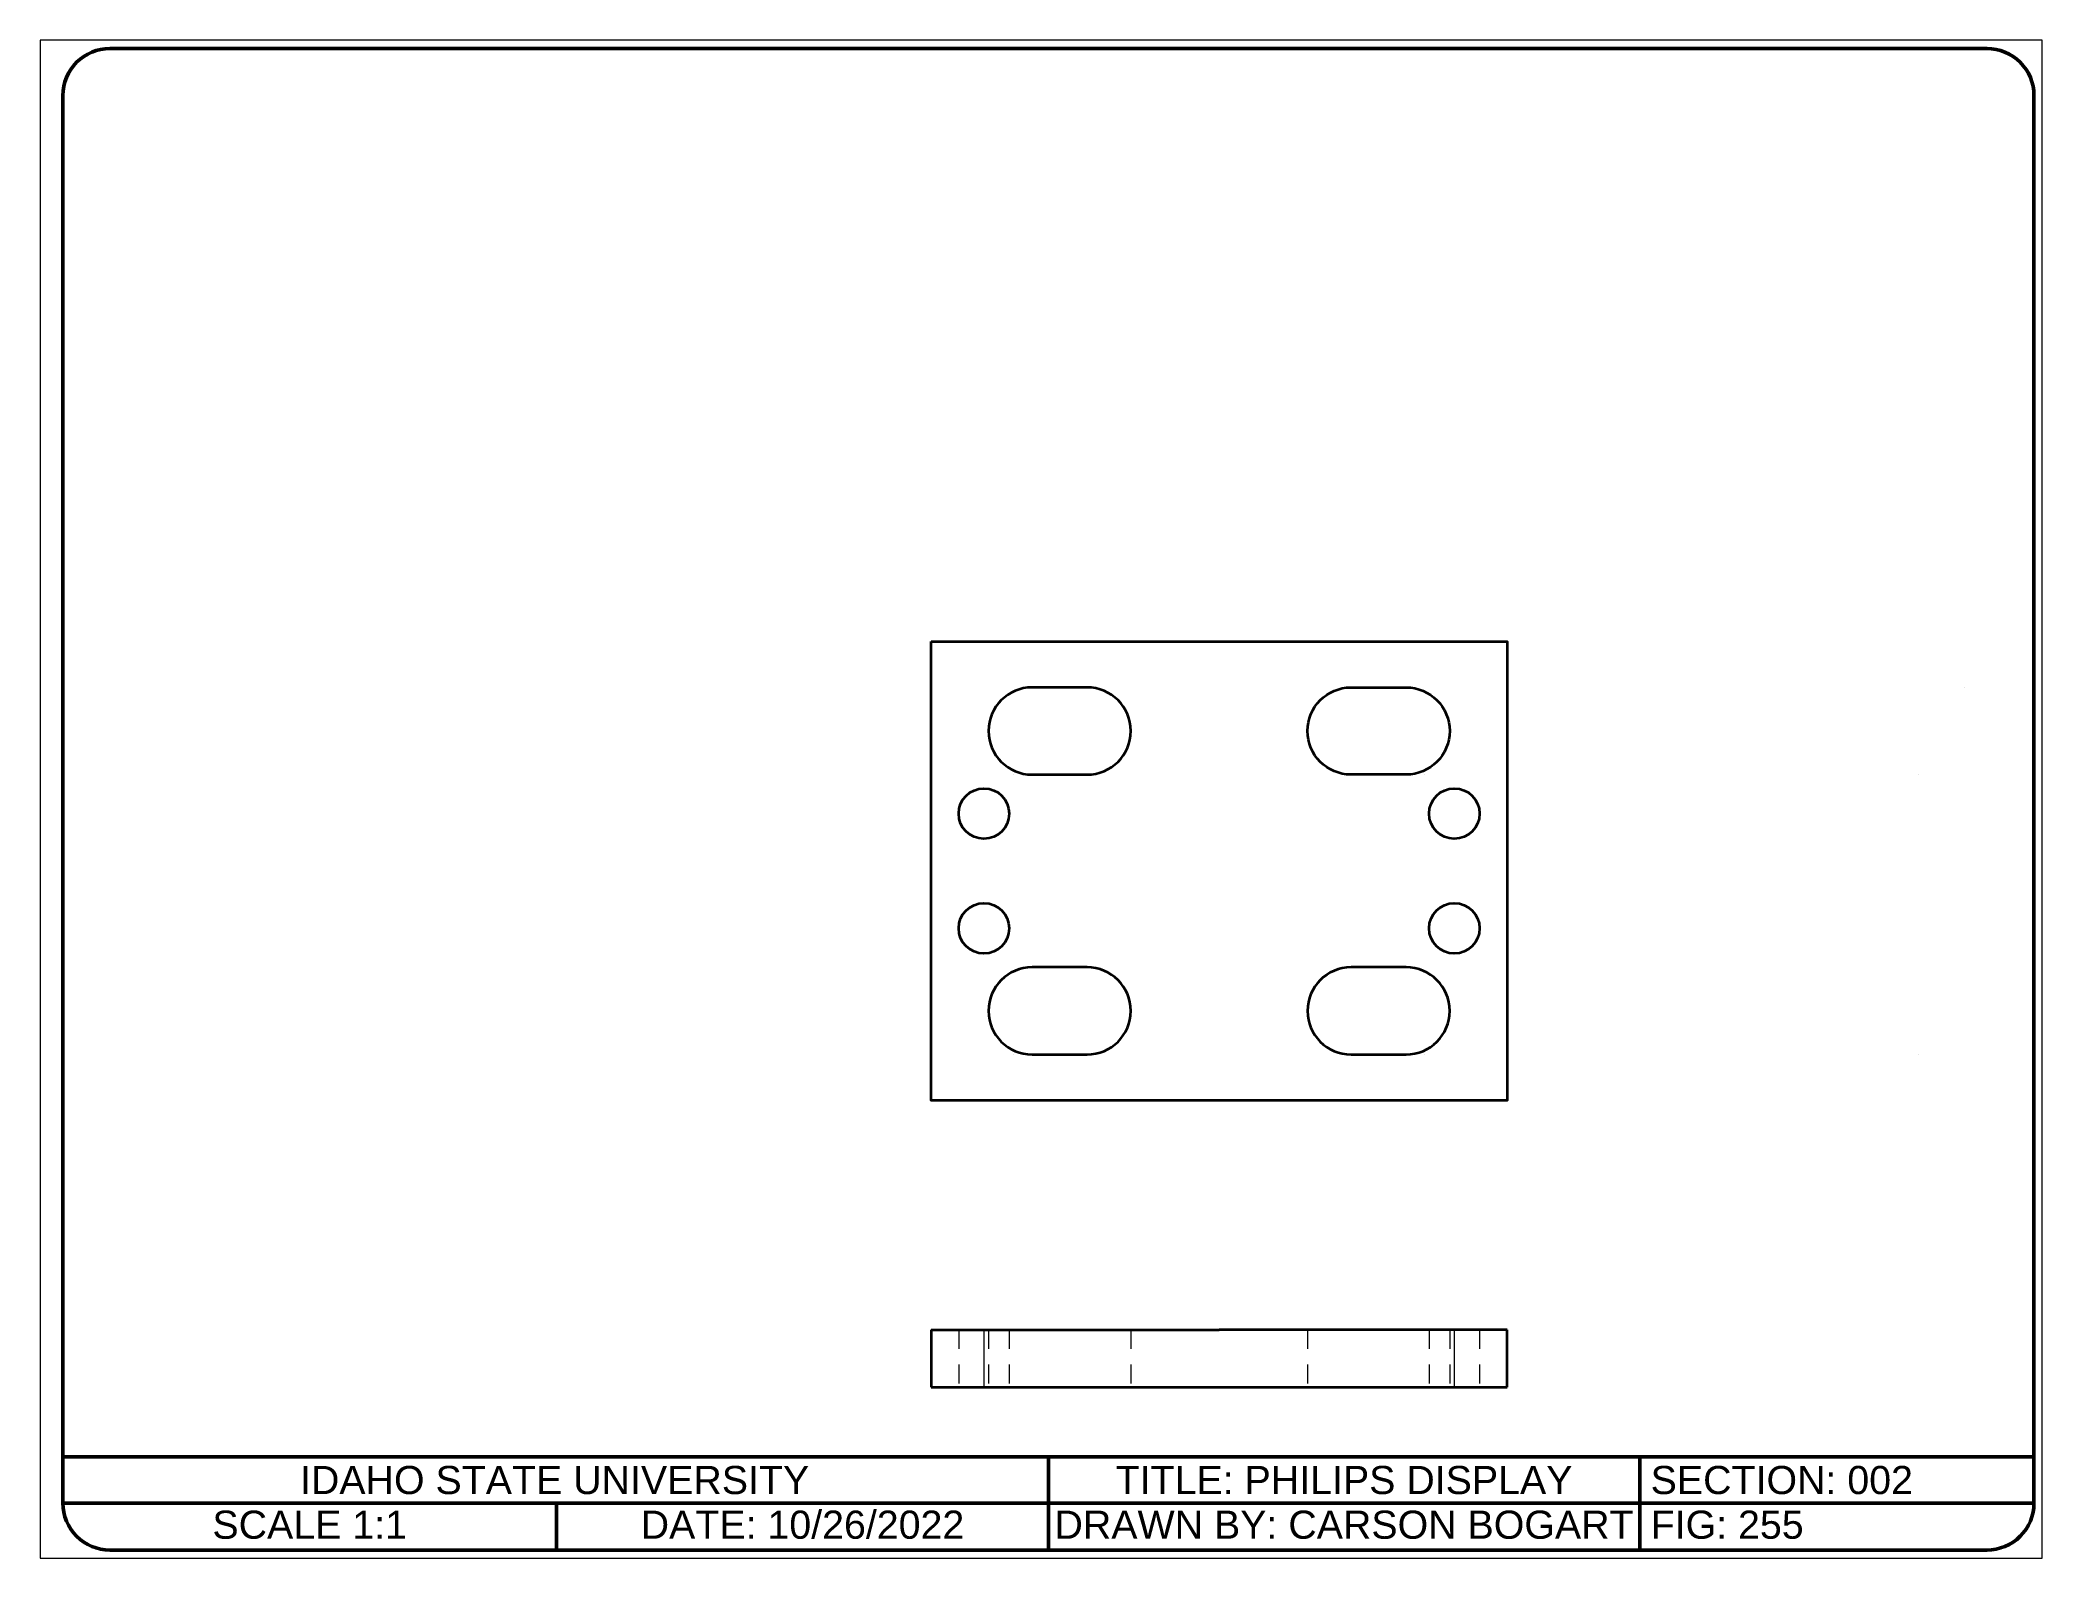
# Paper-space layout 'Layout1' of a CAD drawing. Header units: inches. Extents: x 0 to 10.6, y 0 to 8.1.
# The model-space entities are those that its viewports show. They can reach past a viewport. Long polylines and large blocks are cut down to what shows.
import ezdxf

# ---------------------------------------------------------------- set-up
doc = ezdxf.new("R2010")
doc.units = ezdxf.units.IN
doc.header["$MEASUREMENT"] = 0
doc.linetypes.add('CENTER2', pattern=[1.125, 0.75, -0.125, 0.125, -0.125])
doc.linetypes.add('HIDDEN2', pattern=[0.1875, 0.125, -0.0625])
for name, color, linetype, lineweight in [('Border', 5, 'Continuous', 50), ('Center', 1, 'CENTER2', 13), ('Hidden', 3, 'HIDDEN2', 13), ('Visible', 6, 'Continuous', 35)]:
    doc.layers.add(name, color=color, linetype=linetype, lineweight=lineweight)
doc.layers.add('Paper', color=8, linetype='Continuous', lineweight=0, plot=False)
doc.layers.add('Text', color=7, linetype='Continuous', lineweight=35, true_color=0xa552a5)
doc.styles.get("Standard").update_dxf_attribs({"font": 'arial.ttf'})

msp = doc.modelspace()

# ---------------------------------------------------------------- linework, layer by layer
at = {"layer": 'Center'}
for p, q in [((41.278, 0.0027), (41.278, -0.2473)), ((43.328, 0.0027), (43.328, -0.2473))]:
    msp.add_line(p, q, dxfattribs=at)
at = {"layer": 'Hidden'}
for p, q in [((41.168, 0.0027), (41.168, -0.2473)), ((41.298, 0.0027), (41.298, -0.2473)), ((41.388, 0.0027), (41.388, -0.2473)), ((41.918, 0.0027), (41.918, -0.2473)), ((42.688, 0.0027), (42.688, -0.2473)), ((43.218, 0.0027), (43.218, -0.2473)), ((43.308, 0.0027), (43.308, -0.2473)), ((43.438, 0.0027), (43.438, -0.2473))]:
    msp.add_line(p, q, dxfattribs=at)
at = {"layer": 'Visible'}
for p, q in [((41.608, 2.8027), (41.608, 2.8027)), ((42.998, 2.8027), (42.998, 2.8027)), ((45.5496, 2.8027), (45.5496, 2.8027)), ((41.408, 2.4227), (41.408, 2.4227)), ((43.198, 2.4227), (43.198, 2.4227)), ((45.3496, 2.4227), (45.3496, 2.4227)), ((41.408, 1.2027), (41.408, 1.2027)), ((43.198, 1.2027), (43.198, 1.2027)), ((45.3496, 1.2027), (45.3496, 1.2027)), ((41.048, 0.0027), (42.303, 0.0027)), ((41.048, 0.0027), (41.048, -0.2473)), ((43.558, 0.0027), (42.303, 0.0027)), ((43.558, -0.2473), (43.558, 0.0027)), ((41.048, -0.2473), (43.558, -0.2473))]:
    msp.add_line(p, q, dxfattribs=at)
msp.add_lwpolyline([(41.048, 3.0027), (42.303, 3.0027), (43.558, 3.0027), (43.558, 1.0027), (42.303, 1.0027), (41.048, 1.0027)], close=True, dxfattribs=at)
for points in [[(41.608, 2.4227), (41.728, 2.4227, 1), (41.728, 2.8027), (41.488, 2.8027, 1), (41.488, 2.4227)], [(43.118, 2.4227), (42.998, 2.4227), (42.878, 2.4227, -1), (42.878, 2.8027), (43.118, 2.8027, -1)], [(41.728, 1.5827), (41.488, 1.5827, 1), (41.488, 1.2027), (41.608, 1.2027), (41.728, 1.2027, 1)], [(43.118, 1.5827), (42.878, 1.5827, 1), (42.878, 1.2027), (42.998, 1.2027), (43.118, 1.2027, 1)]]:
    msp.add_lwpolyline(points, format="xyb", close=True, dxfattribs=at)
for centre in [(41.278, 2.2527), (43.328, 2.2527), (41.278, 1.7527), (43.328, 1.7527)]:
    msp.add_circle(centre, 0.11, dxfattribs=at)

psp = doc.layouts.get("Layout1")

# ---------------------------------------------------------------- linework, layer by layer
at = {"layer": 'Border'}
for p, q in [((0.081, 0.518), (10.581, 0.518)), ((5.331, 0.518), (5.331, 0.021)), ((8.481, 0.518), (8.481, 0.021)), ((0.081, 0.271), (10.581, 0.271)), ((2.711, 0.271), (2.711, 0.021))]:
    psp.add_line(p, q, dxfattribs=at)
psp.add_lwpolyline([(0.331, 8.021), (10.331, 8.021, -0.414214), (10.581, 7.771), (10.581, 0.271, -0.414214), (10.331, 0.021), (0.331, 0.021, -0.414214), (0.081, 0.271), (0.081, 7.771, -0.414214)], format="xyb", close=True, dxfattribs=at)

# ---------------------------------------------------------------- texts
at = {"layer": 'Text', "char_height": 0.15, "attachment_point": 1}
for s, width, heights, insert in [('\\pxqc,t19;{\\C6;IDAHO STATE UNIVERSITY}', 5.23919, [0.155], (0.081, 0.469)), ('\\pxqc;{\\C6;TITLE: PHILIPS DISPLAY}', 3.15, [0], (5.331, 0.469)), ('\\pxql;{\\C6; SECTION: 002}', 2.1, [0], (8.481, 0.469)), ('\\pxqc;{\\C6;SCALE 1:1}', 2.62989, [0], (0.081, 0.231)), ('\\pxqc;{\\C6;DATE: 10/26/2022}', 2.62003, [0], (2.711, 0.231)), ('\\pxqc;{\\C6;DRAWN BY: CARSON BOGART}', 3.15, [0], (5.331, 0.231)), ('{\\C6; FIG: 255}', 2.02678, [0], (8.481, 0.231))]:
    psp.add_mtext_dynamic_manual_height_columns(s, width=width, gutter_width=1, heights=heights, dxfattribs=dict(at, insert=insert))

# ---------------------------------------------------------------- viewports
at = {"layer": 'Paper', "view_target_point": (41.5271, 2.316)}
psp.add_viewport(center=(5.292, 4.022), size=(10.664, 8.08743), view_center_point=(0, 0), view_height=6.616384, dxfattribs=at)

doc.saveas('drawing.dxf')
